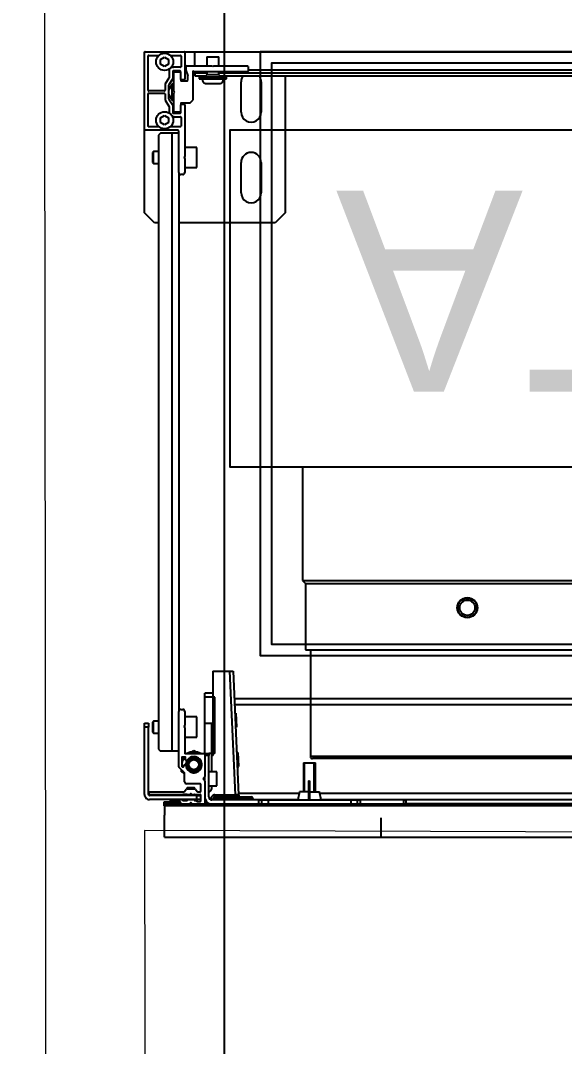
# Model space of a CAD drawing. Header units: millimetres. Extents: x 454430 to 532383, y -370512 to -310890.
# Drawn here: x 484788 to 485059, y -343111 to -342601 of the extents above; entities that cross this region are included whole.
import ezdxf
from ezdxf import colors
from ezdxf.entities.mleader import LeaderData, LeaderLine
from ezdxf.math import Vec2, Vec3

# ---------------------------------------------------------------- set-up
doc = ezdxf.new("R2010")
doc.units = ezdxf.units.MM
doc.linetypes.add('prlm_ef', pattern=[0.165, 0.1, -0.065])
doc.linetypes.add('prlm_gaz', pattern=[36, 24, -3, 0, -3, 0, -3, 0, -3])
doc.layers.add('_GAZELEC-BOITE INCORPO', color=36, linetype='Continuous', lineweight=18)
doc.layers.add('_GAZELEC-RESERVATION', color=1, linetype='Continuous', lineweight=18)
for name, color, linetype in [('_GAZELEC-EAU CHAUDE', 1, 'Continuous'), ('prlm-CHAUFF', 30, 'Continuous'), ('prlm-EAU-EF', 161, 'Continuous'), ('prlm-GAZ', 20, 'Continuous'), ('prlm-MOD', 64, 'Continuous')]:
    doc.layers.add(name, color=color, linetype=linetype)
doc.layers.add('prlm-xpoly', color=7, linetype='Continuous', plot=False)
doc.styles.add('Arial', font='arial.ttf')
doc.styles.get("Standard").update_dxf_attribs({"font": 'arial.ttf'})
doc.dimstyles.new('200', dxfattribs={"dimtxt": 150, "dimasz": 25, "dimexe": 50, "dimexo": 50, "dimgap": 20, "dimtad": 1, "dimdec": 0, "dimlfac": 0.1, "dimdsep": 46, "dimtxsty": 'Arial', "dimblk1": 'DOTBLANK', "dimblk2": 'DOTBLANK', "dimsah": 1, "dimcen": 25, "dimclrd": 5, "dimclre": 5, "dimadec": 0, "dimazin": 0, "dimtfac": 1, "dimtdec": 0, "dimtmove": 0, "dimatfit": 3, "dimldrblk": 'DOTBLANK', "dimfxl": 50, "dimtolj": 1, "dimtzin": 0, "dimarcsym": 0})

# ---------------------------------------------------------------- blocks, each defined once
blk = doc.blocks.new('C 90.MTI900_Alu_390')
at = {"layer": 'prlm-MOD', "color": 1, "linetype": 'Continuous'}
for p, q in [((-4.475, 0), (-4.472, 0)), ((-4.475, -0.003), (-4.475, 0)), ((-4.472, 0), (-4.278, 0)), ((-4.278, 0), (-4.225, 0)), ((-4.225, 0), (4.225, 0)), ((-4.225, -0.07), (-4.225, 0)), ((-4.475, -0.387), (-4.475, -0.003)), ((-4.457, -0.191), (-4.457, -0.021)), ((-4.454, -0.018), (-4.4033, -0.018)), ((-4.395, -0.0385), (-4.375, -0.0269)), ((-4.395, -0.0615), (-4.395, -0.0385)), ((-4.375, -0.0269), (-4.355, -0.0385)), ((-4.355, -0.0385), (-4.355, -0.0615)), ((-4.3467, -0.018), (-4.296, -0.018)), ((-4.293, -0.021), (-4.293, -0.074)), ((-4.275, -0.003), (-4.275, -0.137)), ((-4.165, -0.025), (-4.105, -0.025)), ((-4.165, -0.025), (-4.165, -0.07)), ((-4.105, -0.07), (-4.105, -0.025)), ((-4.375, -0.0731), (-4.395, -0.0615)), ((-4.355, -0.0615), (-4.375, -0.0731)), ((-4.353, -0.0864), (-4.353, -0.1286)), ((-4.335, -0.098), (-4.335, -0.1341)), ((-4.298, -0.095), (-4.332, -0.095)), ((-4.296, -0.077), (-4.3306, -0.077)), ((-4.327, -0.1), (-4.298, -0.1)), ((-4.295, -0.137), (-4.295, -0.098)), ((-4.27, -0.073), (-4.27, -0.0895)), ((-4.2698, -0.0905), (-4.2602, -0.1195)), ((-4.267, -0.07), (-4.14, -0.07)), ((-4.235, -0.1), (-4.235, -0.24)), ((-3.963, -0.1), (-4.229, -0.1)), ((-4.225, -0.105), (-4.225, -0.1)), ((-4.165, -0.1), (-4.165, -0.115)), ((-4.135, -0.075), (-4.14, -0.07)), ((-4.13, -0.07), (-4.135, -0.075)), ((-4.13, -0.07), (-3.963, -0.07)), ((-4.105, -0.115), (-4.105, -0.1)), ((-3.96, -0.073), (-3.96, -0.097)), ((-3.96, -0.09), (3.96, -0.09)), ((-4.3535, -0.1303), (-4.3725, -0.1588)), ((-4.3355, -0.1358), (-4.3545, -0.1642)), ((-4.33, -0.195), (-4.33, -0.103)), ((-4.295, -0.137), (-4.295, -0.142)), ((-4.278, -0.14), (-4.292, -0.14)), ((-4.292, -0.145), (-4.263, -0.145)), ((-4.26, -0.142), (-4.26, -0.1205)), ((-4.225, -0.105), (-4.165, -0.105)), ((-4.225, -0.105), (-4.225, -0.12)), ((-4.225, -0.12), (-4.17, -0.12)), ((-4.203, -0.12), (-4.203, -0.125)), ((-4.203, -0.125), (-4.067, -0.125)), ((-4.203, -0.125), (-4.203, -0.135)), ((-4.203, -0.135), (-4.067, -0.135)), ((-4.165, -0.115), (-4.175, -0.125)), ((-4.105, -0.115), (-4.165, -0.115)), ((-4.105, -0.105), (4.105, -0.105)), ((-4.095, -0.125), (-4.105, -0.115)), ((-4.1, -0.12), (4.1, -0.12)), ((-4.067, -0.125), (-4.067, -0.12)), ((-4.067, -0.135), (-4.067, -0.125)), ((-3.995, -0.3), (-3.995, -0.15)), ((-3.895, -0.15), (-3.895, -0.3)), ((-3.775, -0.12), (-3.775, -0.8)), ((-4.376, -0.194), (-4.454, -0.194)), ((-4.373, -0.1605), (-4.373, -0.191)), ((-4.3377, -0.16), (-4.355, -0.19)), ((-4.355, -0.1659), (-4.355, -0.2341)), ((-4.33, -0.1677), (-4.3421, -0.1677)), ((-4.3377, -0.24), (-4.3377, -0.16)), ((-4.33, -0.16), (-4.3377, -0.16)), ((-4.325, -0.2), (-4.33, -0.195)), ((-4.33, -0.205), (-4.325, -0.2)), ((-4.1675, -0.158), (-4.1025, -0.158)), ((-4.457, -0.369), (-4.457, -0.209)), ((-4.454, -0.206), (-4.376, -0.206)), ((-4.373, -0.209), (-4.373, -0.2404)), ((-4.373, -0.2404), (-4.3535, -0.2697)), ((-4.355, -0.21), (-4.3377, -0.24)), ((-4.3545, -0.2358), (-4.335, -0.265)), ((-4.33, -0.2323), (-4.3421, -0.2323)), ((-4.3377, -0.24), (-4.33, -0.24)), ((-4.33, -0.297), (-4.33, -0.205)), ((-4.25, -0.255), (-4.235, -0.24)), ((-4.353, -0.2714), (-4.353, -0.3036)), ((-4.335, -0.265), (-4.335, -0.302)), ((-4.332, -0.305), (-4.298, -0.305)), ((-4.298, -0.3), (-4.327, -0.3)), ((-4.295, -0.258), (-4.295, -0.263)), ((-4.295, -0.302), (-4.295, -0.263)), ((-4.25, -0.255), (-4.292, -0.255)), ((-4.292, -0.26), (-4.278, -0.26)), ((-4.275, -0.263), (-4.275, -0.52)), ((-4.395, -0.3285), (-4.375, -0.3169)), ((-4.395, -0.3515), (-4.395, -0.3285)), ((-4.375, -0.3631), (-4.395, -0.3515)), ((-4.375, -0.3169), (-4.355, -0.3285)), ((-4.355, -0.3515), (-4.375, -0.3631)), ((-4.355, -0.3285), (-4.355, -0.3515)), ((-4.328, -0.323), (-4.296, -0.323)), ((-4.293, -0.326), (-4.293, -0.369)), ((-4.475, -0.8), (-4.475, -0.387)), ((-4.308, -0.39), (-4.472, -0.39)), ((-4.4033, -0.372), (-4.454, -0.372)), ((-4.395, -0.405), (-4.405, -0.415)), ((-4.34, -0.405), (-4.395, -0.405)), ((-4.296, -0.372), (-4.3467, -0.372)), ((-4.305, -0.405), (-4.34, -0.405)), ((-4.34, -0.405), (-4.34, -3.475)), ((-4.305, -0.6), (-4.305, -0.393)), ((-4.405, -0.415), (-4.405, -3.465)), ((-4.43, -0.495), (-4.435, -0.5)), ((-4.435, -0.5), (-4.435, -0.55)), ((-4.43, -0.555), (-4.43, -0.495)), ((-4.405, -0.495), (-4.43, -0.495)), ((-4.215, -0.475), (-4.275, -0.475)), ((-4.215, -0.575), (-4.215, -0.475)), ((-4.435, -0.55), (-4.43, -0.555)), ((-4.43, -0.555), (-4.405, -0.555)), ((-4.275, -0.52), (-4.2779, -0.5229)), ((-4.2779, -0.5271), (-4.275, -0.53)), ((-4.275, -0.53), (-4.275, -0.52)), ((-4.275, -0.53), (-4.275, -0.6)), ((-3.995, -0.7), (-3.995, -0.55)), ((-3.895, -0.55), (-3.895, -0.7)), ((-4.305, -0.6), (-4.305, -3.277)), ((-4.285, -0.61), (-4.295, -0.61)), ((-4.275, -0.575), (-4.215, -0.575)), ((-4.425, -0.85), (-4.475, -0.8)), ((-3.775, -0.8), (-3.825, -0.85)), ((-4.405, -0.85), (-4.425, -0.85)), ((-3.825, -0.85), (-4.305, -0.85)), ((-4.1351, -3.077), (-4.136, -3.497)), ((-4.1351, -3.077), (-4.05, -3.077)), ((-4.0221, -3.692), (-4.05, -3.077)), ((-4.05, -3.077), (-4.035, -3.077)), ((-4.035, -3.077), (-4.0071, -3.6913)), ((-4.175, -3.207), (-4.175, -3.187)), ((-4.1353, -3.187), (-4.175, -3.187)), ((-4.175, -3.337), (-4.175, -3.207)), ((-4.125, -3.207), (-4.175, -3.207)), ((-4.125, -3.487), (-4.125, -3.207)), ((-0.2775, -3.215), (-4.0287, -3.215)), ((-0.2775, -3.245), (-4.0274, -3.245)), ((-4.305, -3.5528), (-4.305, -3.277)), ((-4.295, -3.267), (-4.285, -3.267)), ((-4.275, -3.277), (-4.275, -3.3458)), ((-4.215, -3.305), (-4.275, -3.305)), ((-4.215, -3.405), (-4.215, -3.305)), ((-4.0205, -3.2854), (-4.0255, -3.2857)), ((-4.0205, -3.2854), (-4.0173, -3.3556)), ((-4.475, -3.355), (-4.475, -3.335)), ((-4.475, -3.335), (-4.455, -3.335)), ((-4.475, -3.69), (-4.475, -3.355)), ((-4.455, -3.355), (-4.475, -3.355)), ((-4.455, -3.335), (-4.455, -3.355)), ((-4.455, -3.69), (-4.455, -3.355)), ((-4.43, -3.325), (-4.435, -3.33)), ((-4.435, -3.33), (-4.435, -3.38)), ((-4.43, -3.385), (-4.43, -3.325)), ((-4.405, -3.325), (-4.43, -3.325)), ((-4.2759, -3.3479), (-4.2779, -3.3499)), ((-4.2779, -3.3541), (-4.2759, -3.3561)), ((-4.275, -3.3582), (-4.275, -3.3458)), ((-4.275, -3.3582), (-4.275, -3.484)), ((-4.175, -3.487), (-4.175, -3.337)), ((-4.14, -3.337), (-4.175, -3.337)), ((-4.14, -3.487), (-4.14, -3.337)), ((-4.0223, -3.3558), (-4.0173, -3.3556)), ((-4.435, -3.38), (-4.43, -3.385)), ((-4.43, -3.385), (-4.405, -3.385)), ((-4.275, -3.405), (-4.215, -3.405)), ((-4.405, -3.465), (-4.395, -3.475)), ((-4.34, -3.475), (-4.395, -3.475)), ((-4.305, -3.475), (-4.34, -3.475)), ((-4.29, -3.5066), (-4.2854, -3.504)), ((-4.29, -3.507), (-4.29, -3.549)), ((-4.274, -3.504), (-4.287, -3.504)), ((-4.272, -3.487), (-4.178, -3.487)), ((-4.271, -3.518), (-4.271, -3.507)), ((-4.24, -3.4778), (-4.23, -3.472)), ((-4.23, -3.472), (-4.22, -3.4778)), ((-4.175, -3.49), (-4.175, -3.487)), ((-4.175, -3.487), (-4.155, -3.487)), ((-4.175, -3.49), (-4.175, -3.6008)), ((-4.155, -3.497), (-4.175, -3.497)), ((-4.14, -3.487), (-4.155, -3.487)), ((-4.155, -3.487), (-4.155, -3.497)), ((-4.155, -3.702), (-4.155, -3.497)), ((-4.125, -3.487), (-4.14, -3.487)), ((-4.14, -3.577), (-4.14, -3.487)), ((-4.136, -3.497), (-4.14, -3.4972)), ((-4.0116, -3.4816), (-4.0166, -3.4819)), ((-4.0116, -3.4816), (-4.0084, -3.5518)), ((-4.2769, -3.5821), (-4.3041, -3.5549)), ((-4.287, -3.552), (-4.282, -3.552)), ((-4.279, -3.549), (-4.279, -3.545)), ((-4.276, -3.542), (-4.2729, -3.542)), ((-4.2657, -3.521), (-4.268, -3.521)), ((-4.195, -3.5614), (-4.195, -3.5226)), ((-4.0134, -3.552), (-4.0084, -3.5518)), ((-3.685, -3.532), (-3.625, -3.532)), ((-3.685, -3.532), (-3.685, -3.677)), ((-3.6789, -3.677), (-3.6789, -3.532)), ((-3.6311, -3.677), (-3.6311, -3.532)), ((-3.625, -3.677), (-3.625, -3.532)), ((-4.2906, -3.577), (-4.2906, -3.5684)), ((-4.2806, -3.5828), (-4.2906, -3.577)), ((-4.276, -3.627), (-4.276, -3.5842)), ((-4.1759, -3.6029), (-4.1829, -3.6099)), ((-4.1829, -3.6141), (-4.1759, -3.6211)), ((-4.175, -3.6232), (-4.175, -3.6008)), ((-4.115, -3.577), (-4.155, -3.577)), ((-4.115, -3.647), (-4.115, -3.577)), ((-4.2766, -3.6757), (-4.2679, -3.6633)), ((-4.198, -3.637), (-4.266, -3.637)), ((-4.2654, -3.662), (-4.2246, -3.662)), ((-4.263, -3.657), (-4.265, -3.659)), ((-4.225, -3.659), (-4.265, -3.659)), ((-4.265, -3.659), (-4.265, -3.662)), ((-4.227, -3.657), (-4.263, -3.657)), ((-4.2607, -3.657), (-4.2607, -3.662)), ((-4.2293, -3.657), (-4.2293, -3.662)), ((-4.225, -3.659), (-4.227, -3.657)), ((-4.225, -3.662), (-4.225, -3.659)), ((-4.2221, -3.6633), (-4.2134, -3.6757)), ((-4.195, -3.674), (-4.195, -3.64)), ((-4.175, -3.6232), (-4.175, -3.734)), ((-4.155, -3.647), (-4.115, -3.647)), ((-4.14, -3.6567), (-4.14, -3.647)), ((-3.66, -3.6225), (-3.655, -3.6225)), ((-3.66, -3.6225), (-3.66, -3.6361)), ((-3.66, -3.6361), (-3.655, -3.6361)), ((-3.66, -3.6361), (-3.66, -3.717)), ((-3.655, -3.6225), (-3.655, -3.6361)), ((-3.655, -3.6361), (-3.655, -3.717)), ((-4.455, -3.682), (-4.455, -3.68)), ((-4.452, -3.677), (-4.2791, -3.677)), ((-4.215, -3.695), (-4.45, -3.695)), ((-4.215, -3.715), (-4.45, -3.715)), ((-4.2855, -3.692), (-4.445, -3.692)), ((-4.345, -3.724), (-4.345, -3.718)), ((-4.342, -3.715), (-4.2885, -3.715)), ((-4.2653, -3.69), (-4.2827, -3.69)), ((-4.2826, -3.72), (-4.2654, -3.72)), ((-4.2651, -3.7161), (-4.269, -3.72)), ((-4.2618, -3.7161), (-4.2651, -3.7161)), ((-4.265, -3.69), (-4.265, -3.695)), ((-4.2521, -3.692), (-4.2625, -3.692)), ((-4.2607, -3.69), (-4.2607, -3.695)), ((-4.2595, -3.715), (-4.231, -3.715)), ((-4.2471, -3.6871), (-4.2521, -3.692)), ((-4.2379, -3.692), (-4.2429, -3.6871)), ((-4.228, -3.692), (-4.2379, -3.692)), ((-4.2293, -3.69), (-4.2293, -3.695)), ((-4.2249, -3.7161), (-4.2287, -3.7161)), ((-4.2252, -3.69), (-4.198, -3.69)), ((-4.2251, -3.72), (-4.215, -3.72)), ((-4.225, -3.695), (-4.225, -3.69)), ((-4.221, -3.72), (-4.2249, -3.7161)), ((-4.215, -3.715), (-4.215, -3.695)), ((-4.215, -3.695), (-4.195, -3.695)), ((-4.195, -3.715), (-4.215, -3.715)), ((-4.215, -3.72), (-4.215, -3.722)), ((-4.2109, -3.677), (-4.198, -3.677)), ((-4.195, -3.722), (-4.195, -3.693)), ((-3.9067, -3.717), (-4.14, -3.717)), ((-4.135, -3.717), (-4.135, -3.712)), ((-4.105, -3.712), (-4.135, -3.712)), ((-4.125, -3.692), (-4.0221, -3.692)), ((-4.125, -3.702), (-4.125, -3.692)), ((-4.125, -3.702), (-4.105, -3.702)), ((-4.105, -3.702), (-3.965, -3.702)), ((-4.105, -3.702), (-4.105, -3.712)), ((-4.105, -3.712), (-4.105, -3.717)), ((-3.965, -3.712), (-4.105, -3.712)), ((-4.0071, -3.6913), (-4.0221, -3.692)), ((-4.022, -3.6925), (-4.0221, -3.692)), ((-3.7066, -3.685), (-4.0074, -3.685)), ((-4.0071, -3.6913), (-4.007, -3.6925)), ((-3.965, -3.702), (-3.945, -3.702)), ((-3.965, -3.702), (-3.965, -3.712)), ((-3.965, -3.717), (-3.965, -3.712)), ((-3.935, -3.712), (-3.965, -3.712)), ((-3.935, -3.712), (-3.935, -3.717)), ((-3.935, -3.715), (-3.7126, -3.715)), ((-3.9067, -3.737), (-3.9067, -3.717)), ((-3.9067, -3.717), (-3.8932, -3.717)), ((-3.8932, -3.717), (-3.86, -3.717)), ((-3.8932, -3.717), (-3.8932, -3.737)), ((-3.86, -3.717), (-3.45, -3.717)), ((-3.86, -3.717), (-3.86, -3.737)), ((-3.705, -3.677), (-3.713, -3.717)), ((-3.66, -3.677), (-3.705, -3.677)), ((-3.655, -3.677), (-3.605, -3.677)), ((-3.597, -3.717), (-3.605, -3.677)), ((-0.26, -3.685), (-3.6034, -3.685)), ((-3.5974, -3.715), (-0.25, -3.715)), ((-3.45, -3.717), (-3.45, -3.737)), ((-3.45, -3.717), (-3.4168, -3.717)), ((-3.4168, -3.737), (-3.4168, -3.717)), ((-3.4168, -3.717), (-3.4033, -3.717)), ((-3.185, -3.717), (-3.4033, -3.717)), ((-3.4033, -3.717), (-3.4033, -3.737)), ((-3.185, -3.717), (-3.175, -3.717)), ((-3.185, -3.737), (-3.185, -3.717)), ((-3.175, -3.717), (-3.175, -3.737)), ((-4.378, -3.747), (-4.378, -3.727)), ((-4.378, -3.727), (-4.298, -3.727)), ((-4.375, -3.747), (-4.378, -3.747)), ((-4.375, -3.737), (4.375, -3.737)), ((-4.375, -3.747), (-4.375, -3.737)), ((4.375, -3.747), (-4.375, -3.747)), ((-4.375, -3.747), (-4.375, -3.792)), ((-4.298, -3.727), (-4.342, -3.727)), ((-4.298, -3.727), (-4.298, -3.737)), ((-4.295, -3.734), (-4.295, -3.73)), ((-4.2471, -3.7321), (-4.2521, -3.737)), ((-4.2414, -3.7335), (-4.2486, -3.7335)), ((-4.2379, -3.737), (-4.2429, -3.7321)), ((-4.212, -3.725), (-4.198, -3.725)), ((-4.175, -3.737), (-4.175, -3.734)), ((-4.165, -3.737), (-4.165, -3.7265)), ((-3.175, -3.735), (-0.2433, -3.735)), ((-4.375, -3.902), (-4.375, -3.792)), ((-4.375, -3.902), (4.375, -3.902))]:
    blk.add_line(p, q, dxfattribs=at)
at = {"layer": 'prlm-MOD', "color": 1, "ltscale": 50}
blk.add_lwpolyline([(-3.3, -3.8058), (-3.3, -3.902)], dxfattribs=at)
at = {"layer": 'prlm-MOD', "color": 1, "linetype": 'Continuous'}
for centre, radius in [((-4.375, -0.05), 0.0425), ((-4.375, -0.34), 0.0425), ((-4.23, -3.542), 0.035), ((-4.23, -3.542), 0.03), ((-4.23, -3.542), 0.025)]:
    blk.add_circle(centre, radius, dxfattribs=at)
for centre, radius, start, end in [((-4.472, -0.003), 0.003, 90, 180), ((-4.278, -0.003), 0.003, 0, 90), ((-4.454, -0.021), 0.003, 90, 180), ((-4.4033, -0.021), 0.003, 84.5182, 90), ((-4.3467, -0.021), 0.003, 90, 95.4817), ((-4.296, -0.021), 0.003, 0, 90), ((-4.3306, -0.067), 0.01, 213.6525, 270), ((-4.332, -0.098), 0.003, 90, 180), ((-4.327, -0.103), 0.003, 90, 180), ((-4.298, -0.098), 0.003, 0, 90), ((-4.298, -0.103), 0.003, 0, 90), ((-4.296, -0.074), 0.003, 270, 0), ((-4.267, -0.073), 0.003, 90, 180), ((-4.267, -0.0895), 0.003, 180, 198.4349), ((-4.232, -0.1), 0.003, 0, 180), ((-3.963, -0.073), 0.003, 0, 90), ((-3.963, -0.097), 0.003, 270, 0), ((-4.356, -0.1286), 0.003, 326.3099, 0), ((-4.338, -0.1341), 0.003, 326.3099, 0), ((-4.292, -0.137), 0.003, 180, 270), ((-4.292, -0.142), 0.003, 180, 270), ((-4.278, -0.137), 0.003, 270, 0), ((-4.263, -0.142), 0.003, 270, 0), ((-4.263, -0.1205), 0.003, 0, 18.4349), ((-4.1675, -0.138), 0.02, 171.3731, 270), ((-4.1675, -0.133), 0.02, 185.7392, 187.1808), ((-4.1025, -0.138), 0.02, 270, 8.6269), ((-4.1025, -0.133), 0.02, 352.8192, 354.2608), ((-3.945, -0.15), 0.05, 143.1301, 180), ((-3.945, -0.15), 0.05, 0, 36.8699), ((-4.454, -0.191), 0.003, 180, 270), ((-4.376, -0.191), 0.003, 270, 0), ((-4.37, -0.1605), 0.003, 146.3099, 180), ((-4.352, -0.1659), 0.003, 146.3099, 180), ((-4.454, -0.209), 0.003, 90, 180), ((-4.376, -0.209), 0.003, 0, 90), ((-4.352, -0.2341), 0.003, 180, 213.6901), ((-4.356, -0.2714), 0.003, 0, 33.6901), ((-4.332, -0.302), 0.003, 180, 270), ((-4.327, -0.297), 0.003, 180, 270), ((-4.298, -0.297), 0.003, 270, 0), ((-4.298, -0.302), 0.003, 270, 0), ((-4.292, -0.258), 0.003, 90, 180), ((-4.292, -0.263), 0.003, 90, 180), ((-4.278, -0.263), 0.003, 0, 90), ((-3.945, -0.3), 0.05, 180, 0), ((-4.328, -0.333), 0.01, 90, 133.851), ((-4.296, -0.326), 0.003, 0, 90), ((-4.472, -0.387), 0.003, 180, 270), ((-4.454, -0.369), 0.003, 180, 270), ((-4.4033, -0.369), 0.003, 270, 275.4818), ((-4.3467, -0.369), 0.003, 264.5182, 270), ((-4.308, -0.393), 0.003, 0, 90), ((-4.296, -0.369), 0.003, 270, 0), ((-3.945, -0.55), 0.05, 0, 180), ((-4.2758, -0.525), 0.003, 135, 225), ((-4.295, -0.6), 0.01, 180, 270), ((-4.285, -0.6), 0.01, 270, 0), ((-3.945, -0.7), 0.05, 180, 0), ((-4.295, -3.277), 0.01, 90, 180), ((-4.285, -3.277), 0.01, 0, 90), ((-4.2758, -3.352), 0.003, 135, 225), ((-4.278, -3.3458), 0.003, 315, 0), ((-4.278, -3.3582), 0.003, 0, 45), ((-4.287, -3.507), 0.003, 90, 180), ((-4.23, -3.542), 0.06, 140.7035, 188.509), ((-4.23, -3.542), 0.065, 144.2242, 157.3801), ((-4.272, -3.484), 0.003, 180, 270), ((-4.274, -3.507), 0.003, 0, 90), ((-4.23, -3.542), 0.04, 184.0006, 146.0728), ((-4.23, -3.542), 0.065, 57.7958, 122.2042), ((-4.23, -3.542), 0.06, 66.4435, 113.5565), ((-4.178, -3.49), 0.003, 0, 90), ((-4.302, -3.5528), 0.003, 180, 225), ((-4.287, -3.549), 0.003, 180, 270), ((-4.282, -3.549), 0.003, 270, 0), ((-4.276, -3.545), 0.003, 90, 180), ((-4.2729, -3.545), 0.003, 4.0006, 90), ((-4.268, -3.518), 0.003, 180, 270), ((-4.23, -3.542), 0.04, 146.0728, 184.0006), ((-4.2657, -3.518), 0.003, 270, 326.0728), ((-4.23, -3.542), 0.065, 206.162, 224.9525), ((-4.279, -3.5842), 0.003, 0, 45), ((-4.1808, -3.612), 0.003, 135, 225), ((-4.178, -3.6008), 0.003, 315, 0), ((-4.266, -3.627), 0.01, 180, 270), ((-4.2654, -3.665), 0.003, 90, 145.008), ((-4.2246, -3.665), 0.003, 34.992, 90), ((-4.198, -3.64), 0.003, 0, 90), ((-4.178, -3.6232), 0.003, 0, 45), ((-4.16, -3.6567), 0.02, 309.8841, 0), ((-4.45, -3.69), 0.025, 180, 270), ((-4.452, -3.68), 0.003, 90, 180), ((-4.445, -3.682), 0.01, 180, 270), ((-4.45, -3.69), 0.005, 180, 270), ((-4.342, -3.718), 0.003, 90, 180), ((-4.2885, -3.718), 0.003, 9.5941, 90), ((-4.2827, -3.693), 0.003, 90, 160.5288), ((-4.2826, -3.717), 0.003, 189.5941, 270), ((-4.2791, -3.674), 0.003, 270, 325.008), ((-4.2654, -3.717), 0.003, 270, 350.4059), ((-4.2653, -3.693), 0.003, 19.4712, 90), ((-4.275, -3.715), 0.01, 353.9388, 0), ((-4.2595, -3.718), 0.003, 90, 170.4059), ((-4.245, -3.6892), 0.003, 45, 135), ((-4.231, -3.718), 0.003, 9.5941, 90), ((-4.2252, -3.693), 0.003, 90, 160.5288), ((-4.2251, -3.717), 0.003, 189.5941, 270), ((-4.215, -3.715), 0.01, 180, 186.0612), ((-4.2109, -3.674), 0.003, 214.992, 270), ((-4.198, -3.674), 0.003, 270, 0), ((-4.198, -3.693), 0.003, 0, 90), ((-4.14, -3.702), 0.035, 180, 270), ((-4.1151, -3.7104), 0.05, 129.8841, 142.9139), ((-4.14, -3.702), 0.015, 180, 270), ((-4.125, -3.712), 0.02, 90, 192.412), ((-4.125, -3.712), 0.01, 90, 180), ((-3.997, -3.692), 0.01, 182.6026, 270), ((-3.945, -3.712), 0.01, 0, 90), ((-4.342, -3.724), 0.003, 180, 270), ((-4.298, -3.73), 0.003, 0, 90), ((-4.292, -3.734), 0.003, 180, 270), ((-4.245, -3.7342), 0.003, 45, 135), ((-4.212, -3.722), 0.003, 180, 270), ((-4.198, -3.722), 0.003, 270, 0), ((-4.178, -3.734), 0.003, 270, 0)]:
    blk.add_arc(centre, radius, start, end, dxfattribs=at)
for centre, major_axis, ratio, start_param, end_param in [((-4.022, -3.6931), (0.015, 0.0007), 0.045361, 0, 1.568734), ((-3.997, -3.692), (0.025, 0), 0.4, 3.187016, 4.712389)]:
    blk.add_ellipse(centre, major_axis=major_axis, ratio=ratio, start_param=start_param, end_param=end_param, dxfattribs=at)
blk = doc.blocks.new('xi.uta-yzen-d')
at = {"layer": 'prlm-CHAUFF', "ltscale": 50}
for p, q in [((20.9, 35.02), (36.5, 35.02)), ((21, 35.12), (36.4, 35.12)), ((36.5, 29.72), (36.5, 35.02)), ((36.75, 29.72), (20.65, 29.72)), ((36.75, 26.42), (36.75, 29.72)), ((36.9, 26.27), (20.5, 26.27)), ((36.75, 26.42), (20.65, 26.42)), ((36.9, 26.27), (36.75, 26.42)), ((36.9, 20.62), (36.9, 26.27))]:
    blk.add_line(p, q, dxfattribs=at)
for points in [[(0, 30), (0, 0), (39, 0), (39, 30)], [(0.571, 29.429), (0.571, 0.571), (38.429, 0.571), (38.429, 29.429)], [(-40.5, 20.62), (-40.5, 3.9), (40.5, 3.9), (40.5, 20.62)]]:
    blk.add_lwpolyline(points, close=True, dxfattribs=at)
for radius in [0.5, 0.48, 0.38]:
    blk.add_circle((28.7, 27.62), radius, dxfattribs=at)
blk.add_arc((36.4, 35.02), 0.1, 0, 90, dxfattribs=at)
at = {"layer": 'prlm-CHAUFF', "ltscale": 50, "insert": (7.303, 16.894), "char_height": 10, "width": 139.79252, "attachment_point": 1}
blk.add_mtext('UTA', dxfattribs=at)
blk = doc.blocks.new('_DOTBLANK')
at = {"color": 0, "linetype": 'ByBlock'}
blk.add_line((-0.5, 0), (-1, 0), dxfattribs=at)
blk.add_circle((0, 0), 0.5, dxfattribs=at)
blk = doc.blocks.new('*D253')
at = {"layer": '_GAZELEC-BOITE INCORPO', "color": 5, "lineweight": -2, "transparency": 16777216}
for p, q in [((483081.58, -342345.27), (483081.58, -343514.53)), ((484889.56, -342345.27), (484889.56, -343514.53)), ((484864.56, -343464.53), (483106.58, -343464.53))]:
    blk.add_line(p, q, dxfattribs=at)
at = {"layer": '_GAZELEC-BOITE INCORPO', "color": 5, "lineweight": -2, "transparency": 16777216, "xscale": 25, "yscale": 25, "zscale": 25, "rotation": 180}
blk.add_blockref('_DOTBLANK', (483081.58, -343464.53), dxfattribs=at)
at = {"layer": '_GAZELEC-BOITE INCORPO', "color": 5, "lineweight": -2, "transparency": 16777216, "xscale": 25, "yscale": 25, "zscale": 25}
blk.add_blockref('_DOTBLANK', (484889.56, -343464.53), dxfattribs=at)
at = {"layer": '_GAZELEC-BOITE INCORPO', "color": 0, "transparency": 16777216, "insert": (483985.57, -343367.94), "char_height": 150, "attachment_point": 5, "style": 'Arial'}
blk.add_mtext('\\A1;181', dxfattribs=at)
blk = doc.blocks.new('*D254')
at = {"layer": '_GAZELEC-BOITE INCORPO', "color": 5, "lineweight": -2, "transparency": 16777216}
for p, q in [((483081.62, -342957.31), (483081.62, -343797.07)), ((485456.55, -342957.31), (485456.55, -343797.07)), ((485431.55, -343747.07), (483106.62, -343747.07))]:
    blk.add_line(p, q, dxfattribs=at)
at = {"layer": '_GAZELEC-BOITE INCORPO', "color": 5, "lineweight": -2, "transparency": 16777216, "xscale": 25, "yscale": 25, "zscale": 25, "rotation": 180}
blk.add_blockref('_DOTBLANK', (483081.62, -343747.07), dxfattribs=at)
at = {"layer": '_GAZELEC-BOITE INCORPO', "color": 5, "lineweight": -2, "transparency": 16777216, "xscale": 25, "yscale": 25, "zscale": 25}
blk.add_blockref('_DOTBLANK', (485456.55, -343747.07), dxfattribs=at)
at = {"layer": '_GAZELEC-BOITE INCORPO', "color": 0, "transparency": 16777216, "insert": (484269.08, -343650.43), "char_height": 150, "attachment_point": 5, "style": 'Arial'}
blk.add_mtext('\\A1;237', dxfattribs=at)

msp = doc.modelspace()

# ---------------------------------------------------------------- linework, layer by layer
at = {"layer": '_GAZELEC-EAU CHAUDE', "linetype": 'prlm_ef'}
msp.add_spline([(485537.49, -342770.29), (485511.57, -343108.76), (485304.25, -343455.47), (484326.63, -343723.93), (483787.88, -343555.99), (483519.95, -343012.4), (483545.58, -342583.08), (483558.05, -342213.9)], degree=3, dxfattribs=at)
msp.add_open_spline([(485523.06, -342791.36), (485522.87, -342816.22), (485522.68, -342841.37), (485521.18, -342892.16), (485519.88, -342917.79), (485515.38, -342965.14), (485512.54, -342986.78), (485507.05, -343016.64), (485505.39, -343024.78), (485502.24, -343038.73), (485500.84, -343044.54), (485498.09, -343055.19), (485496.77, -343060.03), (485494, -343069.69), (485492.55, -343074.5), (485488, -343088.92), (485484.71, -343098.48), (485474.08, -343126.95), (485465.98, -343145.67), (485444, -343190.2), (485429.12, -343215.6), (485395.84, -343263.96), (485377.44, -343286.92), (485337.37, -343329.55), (485315.71, -343349.22), (485274.2, -343380.69), (485254.9, -343393.27), (485229.15, -343407.32), (485223.49, -343410.25), (485213.02, -343415.37), (485208.23, -343417.6), (485198.58, -343421.88), (485193.73, -343423.92), (485179.07, -343429.78), (485169.17, -343433.33), (485136.69, -343443.68), (485113.7, -343449.06), (485067.07, -343456.51), (485043.44, -343458.59), (484995.89, -343459.75), (484971.97, -343458.83), (484924.15, -343454.27), (484900.24, -343450.62), (484852.75, -343440.86), (484829.15, -343434.74), (484771.78, -343416.92), (484738.34, -343403.93), (484673.65, -343373.85), (484642.39, -343356.75), (484599.69, -343329.63), (484586.99, -343321.03), (484561.83, -343302.91), (484549.41, -343293.37), (484525.34, -343273.65), (484513.68, -343263.47), (484479.87, -343231.99), (484458.86, -343209.75), (484420.04, -343162.93), (484402.21, -343138.35), (484369.81, -343087.01), (484355.23, -343060.25), (484329.38, -343004.73), (484318.1, -342975.96), (484298.88, -342916.59), (484290.93, -342885.97), (484278.49, -342823.85), (484273.99, -342792.33), (484268.64, -342729.34), (484267.78, -342697.86), (484269.91, -342635.89), (484272.91, -342605.39), (484281.88, -342553.27), (484286.99, -342531.25), (484295.66, -342502.55), (484298.07, -342495.19), (484302.18, -342483.63), (484303.77, -342479.36), (484306.83, -342471.5), (484308.29, -342467.91), (484311.3, -342460.77), (484312.85, -342457.23), (484317.69, -342446.64), (484321.13, -342439.67), (484330.27, -342422.71), (484336.27, -342412.84), (484349.57, -342393.67), (484356.87, -342384.37), (484372.91, -342366.52), (484381.65, -342357.97), (484400.65, -342341.75), (484410.91, -342334.08), (484432.98, -342319.7), (484444.8, -342312.99), (484470.08, -342300.55), (484483.53, -342294.81), (484512.2, -342284.28), (484527.42, -342279.5), (484551.48, -342273.07), (484559.59, -342271.07), (484573.46, -342267.94), (484579.09, -342266.74), (484590.18, -342264.5), (484595.65, -342263.46), (484606.73, -342261.47), (484612.34, -342260.52), (484629.38, -342257.77), (484641, -342256.1), (484676.12, -342251.52), (484700.11, -342249.02), (484747.8, -342244.89), (484771.51, -342243.26), (484816.98, -342240.7), (484838.74, -342239.76), (484873.29, -342238.6), (484886.91, -342238.25), (484906.4, -342237.86), (484913.13, -342237.75), (484925.56, -342237.6), (484931.27, -342237.55), (484940.41, -342237.51), (484944.05, -342237.51), (484949.93, -342237.52), (484952.29, -342237.53), (484956.1, -342237.57), (484957.62, -342237.58), (484960.09, -342237.62), (484961.09, -342237.64), (484962.74, -342237.68), (484963.41, -342237.69), (484964.69, -342237.73), (484965.29, -342237.75), (484966.27, -342237.79), (484966.64, -342237.81), (484967.34, -342237.85), (484967.67, -342237.87), (484968.32, -342237.91), (484968.62, -342237.94), (484969.26, -342237.99), (484969.57, -342238.02), (484970.23, -342238.09), (484970.56, -342238.13), (484971.29, -342238.22), (484971.66, -342238.27), (484972.46, -342238.4), (484972.88, -342238.47), (484973.78, -342238.64), (484974.25, -342238.74), (484975.27, -342238.97), (484975.79, -342239.1), (484976.94, -342239.41), (484977.54, -342239.58), (484978.83, -342239.99), (484979.49, -342240.22), (484981.06, -342240.82), (484981.96, -342241.19), (484983.78, -342242.04), (484984.61, -342242.46), (484986.5, -342243.52), (484987.56, -342244.16), (484989.69, -342245.64), (484990.7, -342246.39), (484992.91, -342248.25), (484994.1, -342249.35), (484996.34, -342251.78), (484997.36, -342252.99), (484999.41, -342255.81), (485000.44, -342257.42), (485002.2, -342260.76), (485002.95, -342262.41), (485004.25, -342265.99), (485004.81, -342267.93), (485005.63, -342272), (485005.9, -342274.13), (485006.07, -342278.45), (485005.98, -342280.62), (485005.47, -342284.86), (485005.04, -342286.91), (485003.95, -342290.76), (485003.28, -342292.56), (485001.81, -342295.86), (485001, -342297.36), (484999.36, -342300.06), (484998.52, -342301.26), (484996.86, -342303.42), (484996.04, -342304.37), (484994.45, -342306.06), (484993.69, -342306.8), (484991.81, -342308.52), (484990.74, -342309.38), (484988.78, -342310.82), (484987.89, -342311.41), (484986.25, -342312.42), (484985.52, -342312.84), (484984.16, -342313.57), (484983.54, -342313.87), (484982.06, -342314.57), (484981.27, -342314.9), (484979.88, -342315.44), (484979.27, -342315.66), (484978.18, -342316.02), (484977.7, -342316.17), (484976.44, -342316.54), (484975.79, -342316.71), (484974.65, -342316.98), (484974.18, -342317.08), (484973.35, -342317.25), (484973, -342317.31), (484972.36, -342317.42), (484972.08, -342317.46), (484971.3, -342317.58), (484970.88, -342317.64), (484970.16, -342317.72), (484969.86, -342317.75), (484969.32, -342317.81), (484969.08, -342317.83), (484968.44, -342317.88), (484968.09, -342317.91), (484967.45, -342317.95), (484967.15, -342317.96), (484966.58, -342317.99), (484966.31, -342318.01), (484965.45, -342318.04), (484964.86, -342318.06), (484963.61, -342318.1), (484962.95, -342318.12), (484961.53, -342318.15), (484960.77, -342318.16), (484958.04, -342318.21), (484955.82, -342318.23), (484950.66, -342318.27), (484947.73, -342318.29), (484943.67, -342318.29), (484942.92, -342318.3), (484941.64, -342318.3), (484941.12, -342318.3), (484940.25, -342318.3), (484939.9, -342318.3), (484939.49, -342318.3), (484939.42, -342318.3), (484939.35, -342318.3)], degree=3, knots=[0, 0, 0, 0, 74.363709, 74.363709, 148.727419, 148.727419, 210.645588, 210.645588, 233.81248, 233.81248, 250.31467, 250.31467, 264.056786, 264.056786, 277.798901, 277.798901, 305.283132, 305.283132, 360.251594, 360.251594, 438.919044, 438.919044, 517.586493, 517.586493, 596.253943, 596.253943, 658.62013, 658.62013, 675.915787, 675.915787, 690.266066, 690.266066, 704.616346, 704.616346, 733.316905, 733.316905, 797.87202, 797.87202, 862.427134, 862.427134, 926.982249, 926.982249, 991.537363, 991.537363, 1056.092478, 1056.092478, 1150.513553, 1150.513553, 1244.934629, 1244.934629, 1286.279353, 1286.279353, 1329.023821, 1329.023821, 1371.76829, 1371.76829, 1457.257227, 1457.257227, 1542.746164, 1542.746164, 1628.235101, 1628.235101, 1713.724038, 1713.724038, 1799.212975, 1799.212975, 1884.701913, 1884.701913, 1970.19085, 1970.19085, 2055.679787, 2055.679787, 2120.983395, 2120.983395, 2143.857311, 2143.857311, 2157.474833, 2157.474833, 2169.089549, 2169.089549, 2180.704266, 2180.704266, 2203.933698, 2203.933698, 2238.073825, 2238.073825, 2272.213952, 2272.213952, 2306.35408, 2306.35408, 2340.494207, 2340.494207, 2374.634334, 2374.634334, 2408.774461, 2408.774461, 2442.914588, 2442.914588, 2459.56251, 2459.56251, 2470.560056, 2470.560056, 2480.868664, 2480.868664, 2491.177272, 2491.177272, 2511.794489, 2511.794489, 2552.616399, 2552.616399, 2593.438309, 2593.438309, 2634.260219, 2634.260219, 2664.119193, 2664.119193, 2681.46479, 2681.46479, 2698.777213, 2698.777213, 2712.155038, 2712.155038, 2722.679604, 2722.679604, 2730.877417, 2730.877417, 2737.261846, 2737.261846, 2742.240886, 2742.240886, 2747.219926, 2747.219926, 2750.307267, 2750.307267, 2752.780855, 2752.780855, 2754.639014, 2754.639014, 2756.08372, 2756.08372, 2757.214207, 2757.214207, 2758.110188, 2758.110188, 2758.827964, 2758.827964, 2759.409228, 2759.409228, 2759.884992, 2759.884992, 2760.278649, 2760.278649, 2760.608053, 2760.608053, 2760.937457, 2760.937457, 2761.165354, 2761.165354, 2761.393251, 2761.393251, 2761.567416, 2761.567416, 2761.741581, 2761.741581, 2761.875117, 2761.875117, 2762.008652, 2762.008652, 2762.116994, 2762.116994, 2762.225337, 2762.225337, 2762.333679, 2762.333679, 2762.442022, 2762.442022, 2762.550364, 2762.550364, 2762.658707, 2762.658707, 2762.767049, 2762.767049, 2762.875392, 2762.875392, 2762.983734, 2762.983734, 2763.092077, 2763.092077, 2763.264191, 2763.264191, 2763.436305, 2763.436305, 2763.608419, 2763.608419, 2763.780533, 2763.780533, 2764.059295, 2764.059295, 2764.338058, 2764.338058, 2764.61682, 2764.61682, 2765.142358, 2765.142358, 2765.667897, 2765.667897, 2766.193435, 2766.193435, 2766.718973, 2766.718973, 2767.831894, 2767.831894, 2768.944814, 2768.944814, 2770.057734, 2770.057734, 2772.242995, 2772.242995, 2774.428255, 2774.428255, 2776.613515, 2776.613515, 2781.272808, 2781.272808, 2785.932101, 2785.932101, 2790.591394, 2790.591394, 2801.423802, 2801.423802, 2812.25621, 2812.25621, 2814.657782, 2814.657782, 2816.238332, 2816.238332, 2817.273597, 2817.273597, 2817.470309, 2817.470309, 2817.470309, 2817.470309], dxfattribs=at)
at = {"layer": 'prlm-EAU-EF', "linetype": 'prlm_ef'}
msp.add_open_spline([(485497.49, -342770.75), (485497.85, -342801.96), (485498.2, -342832.91), (485497.72, -342894.07), (485496.88, -342924.29), (485492.91, -342983.74), (485489.78, -343012.99), (485483.16, -343052.43), (485481.12, -343063.12), (485477.47, -343079.91), (485476.04, -343086.06), (485473.32, -343096.99), (485472.06, -343101.78), (485469.42, -343111.34), (485468.04, -343116.12), (485463.72, -343130.41), (485460.59, -343139.9), (485450.52, -343168.23), (485442.87, -343186.91), (485419.5, -343237.5), (485402, -343268.81), (485362.64, -343328.7), (485340.77, -343357.28), (485308.2, -343394.2), (485298.99, -343404.1), (485274.44, -343429.08), (485258.78, -343443.7), (485226.37, -343471.47), (485209.63, -343484.63), (485160.65, -343520.03), (485127.19, -343540.61), (485057.3, -343577.38), (485020.86, -343593.57), (484945.46, -343621.86), (484906.51, -343633.96), (484826.63, -343654.36), (484785.7, -343662.67), (484702.41, -343675.8), (484660.04, -343680.63), (484548.5, -343689.08), (484478.63, -343690.22), (484389.17, -343687.35), (484369.54, -343686.46), (484341.86, -343684.84), (484333.78, -343684.33), (484317.65, -343683.21), (484309.6, -343682.62), (484285.5, -343680.69), (484269.5, -343679.22), (484221.82, -343674.21), (484190.44, -343670.03), (484124.4, -343658.85), (484089.94, -343651.52), (484023.29, -343633.53), (483991.1, -343622.88), (483935.66, -343600.21), (483911.91, -343588.87), (483866.47, -343563.43), (483844.78, -343549.32), (483817.92, -343528.85), (483811.72, -343523.9), (483799.51, -343513.67), (483793.49, -343508.4), (483775.74, -343492.13), (483764.29, -343480.67), (483732.19, -343445.77), (483712.6, -343420.88), (483676.59, -343367.87), (483660.16, -343339.77), (483630.72, -343281.21), (483617.7, -343250.77), (483595.28, -343188.45), (483585.89, -343156.57), (483570.89, -343092.3), (483565.3, -343059.91), (483560.93, -343021.04), (483560.27, -343014.37), (483559.11, -343001.04), (483558.61, -342994.38), (483557.37, -342974.4), (483556.85, -342961.07), (483556.06, -342917.24), (483556.96, -342886.69), (483560.65, -342825.33), (483563.43, -342794.53), (483569.84, -342732.56), (483573.46, -342701.39), (483578.3, -342657.72), (483579.64, -342645.43), (483582, -342622.81), (483583.03, -342612.48), (483584.54, -342596.47), (483585.06, -342590.82), (483586.05, -342579.49), (483586.52, -342573.83), (483587.88, -342556.84), (483588.71, -342545.52), (483590.98, -342511.55), (483592.2, -342488.92), (483595.18, -342421.06), (483596.27, -342375.87), (483597.51, -342291.83), (483597.78, -342252.95), (483598.05, -342214.18)], degree=3, knots=[0, 0, 0, 0, 92.44925, 92.44925, 184.898499, 184.898499, 277.347749, 277.347749, 312.089948, 312.089948, 332.319269, 332.319269, 348.204571, 348.204571, 364.089873, 364.089873, 395.860476, 395.860476, 459.401684, 459.401684, 570.589384, 570.589384, 681.777084, 681.777084, 724.038409, 724.038409, 791.650991, 791.650991, 859.263573, 859.263573, 983.696283, 983.696283, 1108.128992, 1108.128992, 1232.561701, 1232.561701, 1356.99441, 1356.99441, 1481.427119, 1481.427119, 1681.307109, 1681.307109, 1737.511224, 1737.511224, 1760.6858, 1760.6858, 1783.860377, 1783.860377, 1830.20953, 1830.20953, 1922.907836, 1922.907836, 2029.18995, 2029.18995, 2135.472064, 2135.472064, 2220.674347, 2220.674347, 2305.87663, 2305.87663, 2332.019664, 2332.019664, 2358.162698, 2358.162698, 2410.448765, 2410.448765, 2509.982844, 2509.982844, 2609.516922, 2609.516922, 2709.051001, 2709.051001, 2808.585079, 2808.585079, 2908.119158, 2908.119158, 2928.792159, 2928.792159, 2949.465161, 2949.465161, 2990.811164, 2990.811164, 3085.40731, 3085.40731, 3180.003456, 3180.003456, 3274.599602, 3274.599602, 3311.479965, 3311.479965, 3342.294197, 3342.294197, 3359.08689, 3359.08689, 3375.879583, 3375.879583, 3409.464968, 3409.464968, 3476.63574, 3476.63574, 3610.977283, 3610.977283, 3727.057023, 3727.057023, 3727.057023, 3727.057023], dxfattribs=at)
msp.add_spline([(485483.06, -342791.05), (485459.18, -343045.75), (485196.08, -343379.09), (484591.35, -343274.83), (484344.03, -342926.04), (484344.03, -342486.26), (484597.55, -342303.84), (484939.81, -342278.3), (484939.36, -342278.3)], degree=3, dxfattribs=at)
at = {"layer": 'prlm-GAZ', "linetype": 'prlm_gaz', "ltscale": 0.8}
for points in [[(483662.14, -340518.62), (483798.04, -341286.85), (484993.9, -341678.99), (485638.75, -341678.99), (486039.49, -341883.47), (486167.21, -342420.7), (485948.11, -342699.13), (485655.24, -342768.02)], [(483697.15, -340518.08), (483709.24, -340682.04), (483814.64, -341174.38), (484515.21, -341562.96), (485200.99, -341562.96), (485823.72, -341562.96), (489822.46, -341562.96), (490670.13, -341562.96), (492313.76, -341562.96), (492916.18, -341730.58), (493308.72, -342342.89), (493239.97, -342866.78), (492532.32, -343382.07), (491693.68, -343368.13), (491432.78, -343208.72), (491343.86, -343046.77), (491288.21, -342785.92), (491282.35, -342642.38)]]:
    msp.add_spline(points, degree=3, dxfattribs=at)
at = {"layer": 'prlm-xpoly', "lineweight": 0}
for points in [[(483181.99, -342192.19), (483182.22, -344493.72), (484802.58, -344493.75), (484799.91, -342192.17), (484049.91, -342192.18), (484049.91, -342992.17), (483999.91, -342992.15), (483999.91, -342192.18)], [(484852.49, -344493.75), (485749.91, -344493.74), (485749.91, -343006.64), (484849.91, -343003.41)]]:
    msp.add_lwpolyline(points, close=True, dxfattribs=at)

# ---------------------------------------------------------------- block references
at = {"layer": 'prlm-CHAUFF', "xscale": 10, "yscale": 10, "zscale": 10, "rotation": 179.9998846602374}
msp.add_blockref('xi.uta-yzen-d', (485297.41, -342616.58), dxfattribs=at)
at = {"layer": 'prlm-MOD', "xscale": 99.99999999999976, "yscale": 99.99999999999976, "zscale": 99.99999999999976, "rotation": 359.9998846602432}
msp.add_blockref('C 90.MTI900_Alu_390', (485297.41, -342616.58), dxfattribs=at)

# ---------------------------------------------------------------- dimensions: what is measured, and where the dimension line sits
at = {"layer": '_GAZELEC-BOITE INCORPO'}
for base, p1, p2, picture, middle in [((483081.58, -343464.53), (484889.56, -342295.27), (483081.58, -342295.27), '*D253', (483985.57, -343367.94)), ((483081.62, -343747.07), (485456.55, -342907.31), (483081.62, -342907.31), '*D254', (484269.08, -343650.43))]:
    dim = msp.add_linear_dim(base=base, p1=p1, p2=p2, dimstyle='200', dxfattribs=at)
    dim.commit()
    dim.dimension.update_dxf_attribs({"geometry": picture, "text_midpoint": middle})

# ---------------------------------------------------------------- leaders
at = {"layer": '_GAZELEC-RESERVATION', "color": 6}
ml = msp.add_multileader_mtext('Standard', dxfattribs=at)
ml.set_content('résa n°27bis\\P500X500 en dalle haute', color=6)
ml.set_leader_properties()
ml.build(insert=Vec2(0, 0))
ml.multileader.update_dxf_attribs({"has_text_frame": 1, "arrow_head_size": 80, "scale": 20})
ctx = ml.context
ctx.base_point, ctx.scale, ctx.char_height, ctx.arrow_head_size, ctx.landing_gap_size, ctx.plane_origin = Vec3(480461.44, -343414.13), 20, 80, 80, 40, Vec3(473891.87, -342162.25)
notes = []
notes.append((ctx, [(0, (1, 1, 0), (481802.75, -343414.13), (-1, 0), 89.84, [(0, [(482469.31, -342508.41)], 0, [])])]))
ctx.mtext.insert, ctx.mtext.width, ctx.mtext.flow_direction = Vec3(480501.44, -343373.45), 1568.8504, 5
ml = msp.add_multileader_mtext('Standard', dxfattribs=at)
ml.set_content('engravure douche\\PProfondeur: 5cm', color=6)
ml.set_leader_properties()
ml.build(insert=Vec2(0, 0))
ml.multileader.update_dxf_attribs({"has_text_frame": 1, "arrow_head_size": 80, "scale": 20})
ctx = ml.context
ctx.base_point, ctx.scale, ctx.char_height, ctx.arrow_head_size, ctx.landing_gap_size, ctx.plane_origin = Vec3(469778.07, -343059.47), 20, 80, 80, 40, Vec3(464227.81, -342861.09)
notes.append((ctx, [(1, (1, 1, 0), (469688.22, -343059.47), (1, 0), 89.84, [(0, [(469635.08, -343731.52)], 0, [])])]))
ctx.mtext.insert, ctx.mtext.width, ctx.mtext.flow_direction = Vec3(469818.07, -343018.79), 1568.8504, 5
for ctx, leaders in notes:
    for number, flags, end, landing, length, lines in leaders:
        leader = LeaderData()
        leader.index, (leader.has_last_leader_line, leader.has_dogleg_vector, leader.attachment_direction) = number, flags
        leader.last_leader_point, leader.dogleg_vector, leader.dogleg_length = Vec3(end), Vec3(landing), length
        for number, points, colour, breaks in lines:
            line = LeaderLine()
            line.index, line.vertices, line.color, line.breaks = number, Vec3.list(points), colors.encode_raw_color(colour), breaks
            leader.lines.append(line)
        ctx.leaders.append(leader)

doc.saveas('drawing.dxf')
